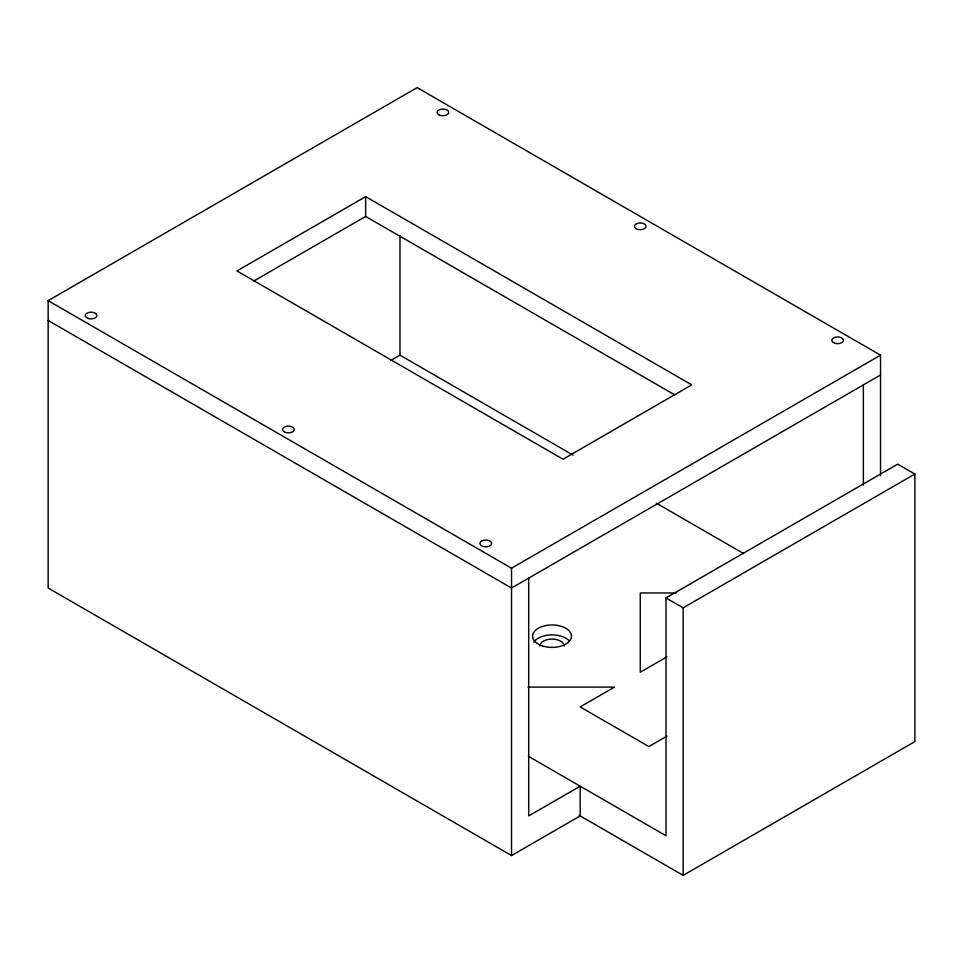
<?xml version="1.0" encoding="UTF-8"?>
<svg xmlns="http://www.w3.org/2000/svg" width="963" height="963" viewBox="0 0 963 963"><rect width="100%" height="100%" fill="white"/><g stroke="black" fill="none" stroke-linecap="round" stroke-linejoin="round"><path stroke-width="1.44" d="M528.699 578.113L528.699 815.914L580.183 786.193L580.183 815.914L511.534 855.553L48.15 588.02L48.15 300.661L417.135 87.633L880.531 355.166L880.531 475.686M365.651 196.621L236.934 270.94L563.018 459.207L691.735 384.887L365.651 196.621L365.651 216.446L674.846 394.95M253.835 281.003L365.651 216.446M390.858 360.427L399.982 355.166L573.093 455.114M48.15 300.661L511.534 568.194L880.531 355.166M880.531 374.98L511.534 588.02L48.15 320.486M528.374 756.28L665.999 835.74L665.999 597.927L897.685 464.154L914.85 474.061L914.85 741.606L683.152 875.367L579.148 815.312M665.999 597.927L683.152 607.834L914.85 474.061M666.95 656.826L640.251 672.246L640.251 592.979L676.074 592.979M666.938 736.105L648.833 746.554L580.183 706.926L614.514 687.101L527.953 687.101M656.405 503.216L743.617 553.556M863.366 384.887L863.366 485.099M683.152 607.834L683.152 875.367M511.534 568.194L511.534 855.553M399.982 235.514L399.982 355.166M539.906 646.089A12.134 7.006 0 0 1 552.052 639.083A12.134 7.006 0 0 1 564.186 646.089M533.803 642.261A19.416 11.207 0 0 1 550.355 634.918A19.416 11.207 0 0 1 568.868 640.479M481.813 540.965L480.85 541.651A5.826 3.358 0 0 0 482.09 546.021A5.826 3.358 0 0 0 489.77 545.889L490.733 545.202A5.826 3.358 0 0 0 489.493 540.833A5.826 3.358 0 0 0 481.813 540.965M542.338 645.884A19.416 11.207 0 0 0 571.468 636.182A19.416 11.207 0 0 0 542.338 626.468A19.416 11.207 0 0 0 542.338 645.884M636.134 228.725A5.826 3.358 0 0 0 645.884 227.22A5.826 3.358 0 0 0 638.746 223.103A5.826 3.358 0 0 0 636.134 228.725M88.066 318.416A5.826 3.358 0 0 0 96.878 315.587A5.826 3.358 0 0 0 88.223 312.59A5.826 3.358 0 0 0 88.066 318.416M834.704 343.213A5.826 3.358 0 0 0 843.444 340.3A5.826 3.358 0 0 0 834.704 337.387A5.826 3.358 0 0 0 834.704 343.213M284.302 431.857A5.826 3.358 0 0 0 294.052 430.353A5.826 3.358 0 0 0 286.914 426.224A5.826 3.358 0 0 0 284.302 431.857M438.767 114.778A5.826 3.358 0 0 0 448.517 113.273A5.826 3.358 0 0 0 441.379 109.156A5.826 3.358 0 0 0 438.767 114.778"/></g></svg>
